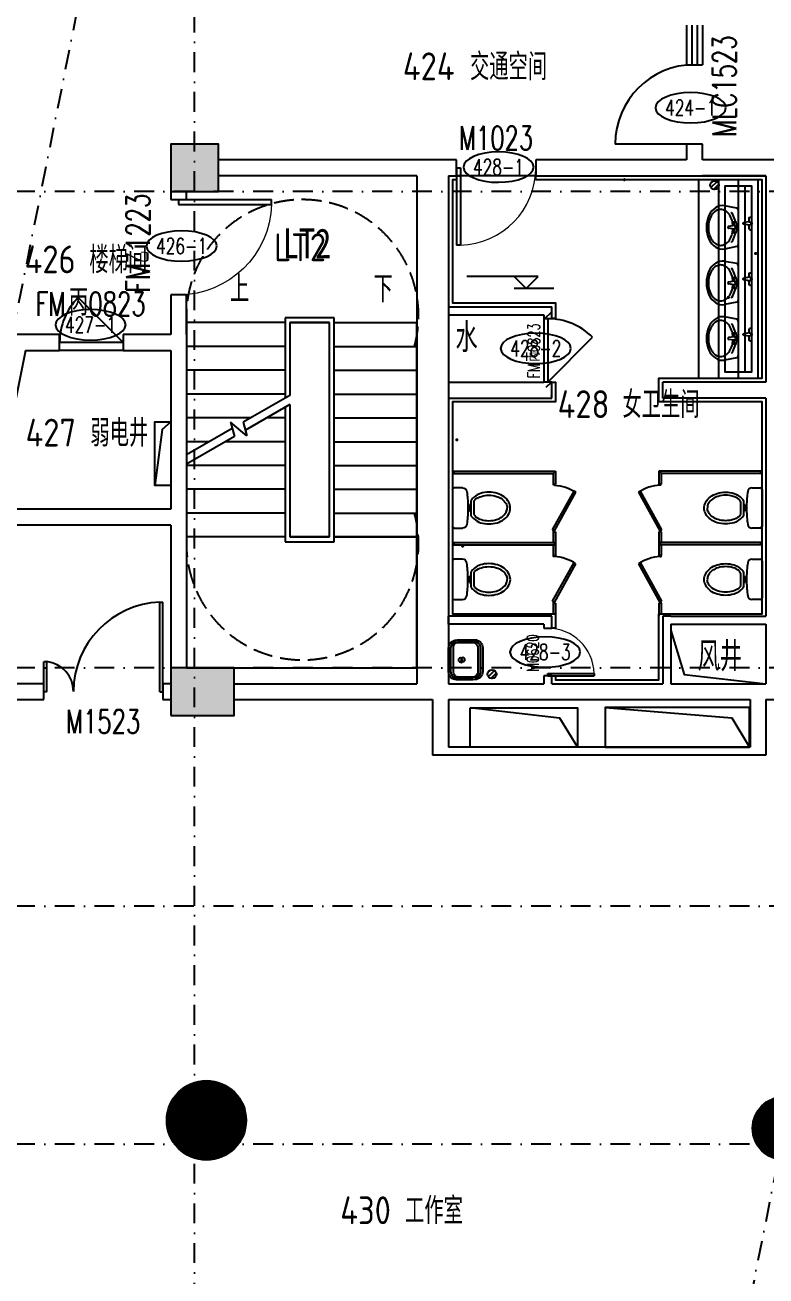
# Model space of a CAD drawing. Extents: x -354516 to 794396, y -401250 to -150594.
# Drawn here: x -277352 to -268016, y -363819 to -348059 of the extents above; entities that cross this region are included whole.
import ezdxf
from ezdxf.enums import TextEntityAlignment as Align

# ---------------------------------------------------------------- set-up
doc = ezdxf.new("R2010")
doc.units = 0
doc.header["$LTSCALE"] = 1000
doc.header["$MEASUREMENT"] = 0
for name, pattern in [('DASH', [0.35, 0.25, -0.1]), ('DASHDOT2', [0.5, 0.25, -0.125, 0, -0.125]), ('DOTE', [2.42, 2, -0.2, 0.02, -0.2])]:
    doc.linetypes.add(name, pattern=pattern)
for name, color, linetype in [('510p-01$0$Door No.', 252, 'Continuous'), ('COLUMN', 2, 'Continuous'), ('DIM_ELEV', 3, 'Continuous'), ('DIM_LEAD', 3, 'Continuous'), ('DIM_SYMB', 3, 'Continuous'), ('DOOR_FIRE', 4, 'Continuous'), ('DOOR_FIRE_TEXT', 7, 'Continuous'), ('DOTE', 251, 'DOTE'), ('M-暖通提资', 4, 'Continuous'), ('PIPE', 3, 'Continuous'), ('PUB_HATCH', 8, 'Continuous'), ('PUB_TEXT', 7, 'Continuous'), ('S_SURFACE', 6, 'Continuous'), ('SPACE', 251, 'Continuous'), ('STAIR', 250, 'Continuous'), ('text', 7, 'Continuous'), ('WALL', 2, 'Continuous'), ('WINDOW', 4, 'Continuous'), ('WINDOW_TEXT', 7, 'Continuous'), ('墙体', 7, 'Continuous'), ('房间名字和编号', 252, 'Continuous')]:
    doc.layers.add(name, color=color, linetype=linetype)
doc.layers.add('an-wc', color=253, linetype='Continuous', lineweight=25)
doc.layers.add('SLAB', color=60, linetype='Continuous', plot=False)
doc.styles.add('510p-04$0$_TCH_WINDOW', font='SIMPLEX', dxfattribs={"bigfont": 'GBCBIG'})
doc.styles.add('_TCH_DIM', font='SIMPLEX', dxfattribs={"bigfont": 'GBCBIG'})
doc.styles.add('_TCH_WINDOW', font='SIMPLEX', dxfattribs={"bigfont": 'GBCBIG'})
doc.styles.add('DIMHT', font='simhei_0.ttf', dxfattribs={"width": 0.8})
doc.styles.add('HT', font='romant.shx', dxfattribs={"width": 0.8, "bigfont": 'tjhts.shx'})
doc.styles.get("Standard").update_dxf_attribs({"font": 'gbenor.shx', "bigfont": 'gbcbig.shx'})
pattern_1 = [(45, (963132.35, 205476.24), (-88.388383, 88.388383), [])]

# ---------------------------------------------------------------- blocks, each defined once
blk = doc.blocks.new('A$C037F382F')
at = {"layer": 'an-wc'}
for p, q in [((-243, 17), (-273, 173)), ((243, 17), (272, 173)), ((216, 0), (-216, 0)), ((-79, 49), (-79, 29)), ((-22, 49), (-11, 121)), ((22, 49), (11, 121)), ((79, 49), (79, 29))]:
    blk.add_line(p, q, dxfattribs=at)
for centre, major_axis, start_param, end_param in [((0, 200), (275, 0), -0.135622, 3.277215), ((-14, 216), (215, 0), 2.324001, 2.725595), ((-6, 210), (227, 0), 1.941234, 2.324001), ((0, 200), (242, 0), 1.570796, 1.941234), ((0, 200), (242, 0), 1.200359, 1.570796), ((5, 210), (227, 0), 0.817592, 1.200359), ((14, 216), (215, 0), 0.415998, 0.817592), ((-27, 221), (200, 0), 2.725595, 3.141593), ((-27, 221), (200, 0), 3.141593, 3.55759), ((-14, 225), (215, 0), 3.55759, 3.959185), ((14, 225), (215, 0), -0.817592, -0.415998), ((27, 221), (200, 0), 0, 0.415998), ((27, 221), (200, 0), -0.415998, 0), ((-216, 20), (27.5, 0), 3.277215, 4.712389), ((142, 248), (397, 0), 3.737677, 3.75941), ((-6, 218), (258, 0), 3.959185, 4.341951), ((-6, 232), (227, 0), 3.959185, 4.341951), ((0, 228), (273, 0), 4.341951, 4.419347), ((0, 242), (242, 0), 4.341951, 4.629594), ((0, -197), (348, 0), 1.631074, 1.799403), ((0, 275), (348, 0), 4.483782, 4.712389), ((0, 49), (22, 0), 3.141593, 6.283185), ((0, 121), (11, 0), -0.000069, 3.141524), ((0, 275), (348, 0), -1.570796, -1.342189), ((0, 242), (242, 0), -1.488001, -1.200359), ((0, -197), (348, 0), 1.342189, 1.510519), ((0, 228), (273, 0), -1.277754, -1.200359), ((5, 232), (227, 0), -1.200359, -0.817592), ((5, 218), (258, 0), -1.200359, -0.817592), ((-142, 248), (397, 0), -0.617817, -0.596084), ((216, 20), (27.5, 0), 4.712389, 6.147563)]:
    blk.add_ellipse(centre, major_axis=major_axis, ratio=0.727273, start_param=start_param, end_param=end_param, dxfattribs=at)
blk = doc.blocks.new('dgfhfdhd')
at = {"layer": 'an-wc'}
for points in [[(-243, 285), (-243, -15, 0.414214), (-143, -115), (57, -115, 0.414214), (157, -15), (157, 285, 0.414214), (57, 385), (-143, 385, 0.414214)], [(-213, 285), (-213, -15, 0.414214), (-143, -85), (57, -85, 0.414214), (127, -15), (127, 285, 0.414214), (57, 355), (-143, 355, 0.414214)]]:
    blk.add_lwpolyline(points, format="xyb", close=True, dxfattribs=at)
blk.add_circle((7, 135), 25, dxfattribs=at)
blk = doc.blocks.new('GRID')
at = {"layer": '墙体', "color": 250, "linetype": 'DASHDOT2', "lineweight": -3}
for p, q in [((65920.9, 80687.3), (49202.5, -2904.3)), ((77197.5, 78432), (60479.2, -5159.7)), ((55436.4, -11413.5), (55436.4, 30586.5)), ((107436.4, 18586.5), (-19063.6, 18586.5)), ((107436.4, 12586.5), (-19063.6, 12586.5)), ((107436.4, 9586.5), (-19063.6, 9586.5)), ((107436.4, 6586.5), (-19063.6, 6586.5))]:
    blk.add_line(p, q, dxfattribs=at)
blk = doc.blocks.new('$DorLib2D$00000114')
at = {"color": 0}
blk.add_line((0.5, 0), (-0.207, 0.707), dxfattribs=at)
blk.add_arc((0.5, 0), 1, 135, 180, dxfattribs=at)
blk = doc.blocks.new('$DorLib2D$00000001')
for p, q in [((0.45, 0.975), (0.5, 0.975)), ((0.45, 0), (0.45, 0.975)), ((0.5, 0), (0.5, 0.975)), ((0.5, 0), (0.45, 0))]:
    blk.add_line(p, q)
at = {"lineweight": 13}
blk.add_arc((0.475, 0), 0.975, 91.4693, 180, dxfattribs=at)
blk = doc.blocks.new('_FZH')
at = {"color": 255}
blk.add_lwpolyline([(-0.5, -0.5), (0.5, -0.5), (0.5, 0.5), (-0.5, 0.5)], close=True, dxfattribs=at)
at = {"layer": 'PUB_HATCH', "color": 250}
blk.add_solid([(-0.5, -0.5), (0.5, -0.5), (-0.5, 0.5), (0.5, 0.5)], dxfattribs=at)
blk = doc.blocks.new('_YZH')
at = {"color": 255}
blk.add_circle((0, 0), 0.5, dxfattribs=at)
at = {"layer": 'PUB_HATCH', "color": 250, "const_width": 0.5}
blk.add_lwpolyline([(-0.25, 0, 1), (0.25, 0, 1)], format="xyb", close=True, dxfattribs=at)
blk = doc.blocks.new('$DorLib2D$00000225')
at = {"color": 0}
for p, q in [((0.475, -0.001), (0.475, 0.752)), ((0.475, 0.752), (0.5, 0.752)), ((0.5, -0.001), (0.5, 0.752)), ((-0.5, 0), (-0.5, 0.252)), ((-0.475, 0.252), (-0.5, 0.252)), ((-0.475, 0), (-0.475, 0.252)), ((-0.475, 0), (-0.5, 0)), ((0.475, -0.001), (0.5, -0.001))]:
    blk.add_line(p, q, dxfattribs=at)
for centre, radius, start, end in [((0.505, -0.002), 0.755, 92.2493, 179.7238), ((-0.501, 0.003), 0.251, 359.7899, 84.0974)]:
    blk.add_arc(centre, radius, start, end, dxfattribs=at)
blk = doc.blocks.new('510p-04$0$Door_Tag')
at = {"extrusion": (0, 0, -1)}
blk.add_ellipse((0, 0), major_axis=(443, 1), ratio=0.431859, dxfattribs=at)
at = {"style": '510p-04$0$_TCH_WINDOW', "width": 0.705882}
blk.add_attdef('DOOR_TAG', text='', height=200, dxfattribs=at).set_placement((0, 0), align=Align.MIDDLE_CENTER)
blk = doc.blocks.new('F8D958FG9FF')
at = {"layer": '房间名字和编号'}
for s, height, p in [('交通空间', 337.6, (-66656, -395774)), ('424', 350, (-67502, -395774)), ('LT2', 350, (-69124, -398054)), ('426', 350, (-72268, -398206)), ('楼梯间', 337.6, (-71452, -398206)), ('女卫生间', 337.6, (-64735, -400030)), ('428', 350, (-65552, -400030)), ('427', 350, (-72256, -400389)), ('弱电井', 337.6, (-71439, -400389)), ('430', 350, (-68291, -410186)), ('工作室', 337.6, (-67474, -410186))]:
    blk.add_text(s, height=height, dxfattribs=at).set_placement(p)
blk = doc.blocks.new('A$C5C3F4138')
at = {"layer": 'an-wc'}
for p, q in [((-79, -27), (-79, -7)), ((-22, -27), (-11, -99)), ((22, -27), (11, -99)), ((79, -27), (79, -7))]:
    blk.add_line(p, q, dxfattribs=at)
for centre, major_axis, start_param, end_param in [((0, -253), (-348, 0), 4.483782, 4.712389), ((0, -253), (-348, 0), -1.570796, -1.342189), ((0, 219), (-348, 0), 1.342189, 1.510519), ((0, -27), (-22, 0), 3.141593, 6.283185), ((0, -99), (-11, 0), -0.000069, 3.141524), ((0, 219), (-348, 0), 1.631074, 1.799403)]:
    blk.add_ellipse(centre, major_axis=major_axis, ratio=0.727273, start_param=start_param, end_param=end_param, dxfattribs=at)
blk = doc.blocks.new('DFHGKHJKJSSS')
at = {"layer": 'an-wc'}
for points in [[(-875, -637), (-875, 1863), (-375, 1863), (-375, -637)], [(-715, -557), (-715, 1783), (-455, 1783), (-455, -557)]]:
    blk.add_lwpolyline(points, close=True, dxfattribs=at)
blk.add_lwpolyline([(-715, -557), (-795, -557), (-795, 1783), (-715, 1783)], dxfattribs=at)
at = {"layer": 'an-wc', "rotation": 90}
for p in [(-795, 1313), (-795, 613), (-795, -87)]:
    blk.add_blockref('A$C5C3F4138', p, dxfattribs=at)
blk = doc.blocks.new('23F2D3D3')
at = {"layer": 'an-wc'}
for p, q in [((-1215240, -543435), (-1216540, -543435)), ((-1216540, -543435), (-1216540, -543600)), ((-1216510, -543465), (-1216510, -543600)), ((-1215240, -543465), (-1216510, -543465)), ((-1216794, -543703), (-1216772, -543690)), ((-1216524, -544190), (-1216794, -543703)), ((-1216502, -544176), (-1216772, -543690)), ((-1216510, -543600), (-1216540, -543600)), ((-1215367, -543647), (-1215262, -543647)), ((-1215240, -543668), (-1215240, -544133)), ((-1215510, -543820), (-1215510, -543981)), ((-1215473, -543805), (-1215473, -543998)), ((-1215473, -543863), (-1215454, -543863)), ((-1215454, -543863), (-1215454, -543873)), ((-1215454, -543873), (-1215435, -543873)), ((-1215454, -543927), (-1215454, -543873)), ((-1215454, -543938), (-1215473, -543938)), ((-1215454, -543927), (-1215454, -543938)), ((-1215435, -543927), (-1215454, -543927)), ((-1216524, -544190), (-1216502, -544176)), ((-1215262, -544154), (-1215367, -544154)), ((-1216510, -544200), (-1216540, -544200)), ((-1216540, -544200), (-1216540, -544365)), ((-1216510, -544200), (-1216510, -544335)), ((-1215240, -544335), (-1216510, -544335)), ((-1215240, -544365), (-1216540, -544365))]:
    blk.add_line(p, q, dxfattribs=at)
for points in [[(-1216524, -543601), (-1216524, -543611), (-1216513, -543611), (-1216513, -543601)], [(-1216513, -544200), (-1216513, -544188), (-1216524, -544188), (-1216524, -544200)]]:
    blk.add_lwpolyline(points, dxfattribs=at)
for points in [[(-1215969, -543902, -0.128381), (-1215950, -543829, -0.106268), (-1215890, -543760, -0.085065), (-1215806, -543718, -0.074422), (-1215699, -543702, -0.074422), (-1215592, -543718, -0.093985), (-1215518, -543760, -0.073872), (-1215473, -543805, -0.130921)], [(-1215510, -543820, 0.073654), (-1215532, -543790, 0.085065), (-1215604, -543754, 0.074422), (-1215699, -543739, 0.074422), (-1215794, -543754, 0.085065), (-1215866, -543790, 0.106268), (-1215915, -543846, 0.128381), (-1215929, -543899, 0.131396)], [(-1215473, -543998, -0.073872), (-1215518, -544043, -0.093985), (-1215592, -544086, -0.074422), (-1215699, -544102, -0.074422), (-1215806, -544086, -0.085065), (-1215890, -544043, -0.106268), (-1215950, -543975, -0.128381), (-1215969, -543902, -0.130921)], [(-1215510, -543981, -0.073654), (-1215532, -544011, -0.085065), (-1215604, -544047, -0.074422), (-1215699, -544061, -0.074422), (-1215794, -544047, -0.085065), (-1215866, -544011, -0.106268), (-1215915, -543955, -0.128381), (-1215929, -543902, -0.131396)]]:
    blk.add_lwpolyline(points, format="xyb", dxfattribs=at)
for centre, radius, start, end in [((-1216488, -544171), 560, 93.7719, 123.231), ((-1213933, -543900), 1502, 172.0681, 178.9699), ((-1215367, -543701), 54, 90, 172.0681), ((-1215262, -543668), 21.6, 0, 90), ((-1213933, -543900), 1502, 178.9699, 181.0301), ((-1213933, -543900), 1502, 181.0301, 187.9319), ((-1215367, -544100), 54, 187.9319, 270), ((-1215262, -544133), 21.6, 270, 0)]:
    blk.add_arc(centre, radius, start, end, dxfattribs=at)
for points in [[(-1216540, -543435), (-1216540, -543465), (-1216510, -543435), (-1216510, -543465)], [(-1215270, -543435), (-1215270, -543465), (-1215240, -543435), (-1215240, -543465)], [(-1216540, -544335), (-1216540, -544365), (-1216510, -544335), (-1216510, -544365)], [(-1215270, -544335), (-1215270, -544365), (-1215240, -544335), (-1215240, -544365)]]:
    blk.add_trace(points, dxfattribs=at)

msp = doc.modelspace()

# ---------------------------------------------------------------- hatches: boundary and pattern name
at = {"layer": 'PIPE'}
h = msp.add_hatch(dxfattribs=at)
h.set_pattern_fill('ANSI31', color=256, scale=25)
h.set_pattern_definition([(45, (-262116.204, 108809.94), (-28.0633004, 28.0633004), [])])
edge = h.paths.add_edge_path()
edge.add_arc((-268662.7, -350076.1), 55, 0, 360)
h = msp.add_hatch(dxfattribs=at)
h.set_pattern_fill('ANSI31', color=256, scale=25)
h.set_pattern_definition([(45, (-264921.204, 102649.44), (-28.0633004, 28.0633004), [])])
edge = h.paths.add_edge_path()
edge.add_arc((-271467.7, -356236.6), 55, 0, 360)
at = {"layer": 'PUB_HATCH'}
h = msp.add_hatch(dxfattribs=at)
h.set_pattern_fill('普通砖', color=256, scale=50, style=0)
h.set_pattern_definition(pattern_1)
h.paths.add_polyline_path([(-270815.7, -351708.1), (-270815.7, -351758.1), (-270715.7, -351758.1), (-270715.7, -351608.1)])
h = msp.add_hatch(dxfattribs=at)
h.set_pattern_fill('普通砖', color=256, scale=50, style=0)
h.set_pattern_definition(pattern_1)
h.paths.add_polyline_path([(-270715.7, -352758.1), (-270715.7, -352558.1), (-270815.7, -352558.1)])

# ---------------------------------------------------------------- linework, layer by layer
at = {"layer": 'an-wc'}
for p, q in [((-268865.7, -350008.1), (-268865.7, -352508.1)), ((-268365.7, -350008.1), (-268365.7, -352508.1)), ((-271965.7, -354578.1), (-270665.7, -354578.1)), ((-270665.7, -354578.1), (-270665.7, -354743.1)), ((-268065.7, -354578.1), (-269365.7, -354578.1)), ((-269365.7, -354578.1), (-269365.7, -354743.1)), ((-271965.7, -354608.1), (-270695.7, -354608.1)), ((-270695.7, -354608.1), (-270695.7, -354743.1)), ((-270695.7, -354743.1), (-270665.7, -354743.1)), ((-269335.7, -354743.1), (-269365.7, -354743.1)), ((-269335.7, -354608.1), (-269335.7, -354743.1)), ((-268065.7, -354608.1), (-269335.7, -354608.1)), ((-271965.7, -354810.9), (-271965.7, -355275.3)), ((-271838.6, -354789.3), (-271944.1, -354789.3)), ((-270704.3, -355319), (-270434.3, -354832.1)), ((-270681.6, -355332.2), (-270411.6, -354845.3)), ((-270411.6, -354845.3), (-270434.3, -354832.1)), ((-269619.8, -354845.3), (-269597.1, -354832.1)), ((-269349.8, -355332.1), (-269619.8, -354845.3)), ((-269327.1, -355319), (-269597.1, -354832.1)), ((-268192.8, -354789.3), (-268087.3, -354789.3)), ((-268065.7, -354810.9), (-268065.7, -355275.3)), ((-271752, -355016.1), (-271771, -355016.1)), ((-271771, -355070.1), (-271752, -355070.1)), ((-271752, -355005.3), (-271752, -355016.1)), ((-271733, -355005.3), (-271752, -355005.3)), ((-271752, -355070.1), (-271752, -355016.1)), ((-271752, -355070.1), (-271752, -355080.9)), ((-271733, -354947.9), (-271733, -355140.8)), ((-271695.9, -354962.9), (-271695.9, -355123.2)), ((-268335.6, -354962.9), (-268335.6, -355123.2)), ((-268298.5, -354947.9), (-268298.5, -355140.8)), ((-268298.5, -355005.3), (-268279.4, -355005.3)), ((-268279.4, -355005.3), (-268279.4, -355016.1)), ((-268279.4, -355016.1), (-268260.4, -355016.1)), ((-268279.4, -355070.1), (-268279.4, -355016.1)), ((-268279.4, -355070.1), (-268279.4, -355080.9)), ((-268260.4, -355070.1), (-268279.4, -355070.1)), ((-271752, -355080.9), (-271733, -355080.9)), ((-268279.4, -355080.9), (-268298.5, -355080.9)), ((-271944.1, -355296.9), (-271838.6, -355296.9)), ((-270681.6, -355332.2), (-270704.3, -355319)), ((-270695.7, -355343.1), (-270695.7, -355478.1)), ((-270695.7, -355343.1), (-270665.7, -355343.1)), ((-270665.7, -355343.1), (-270665.7, -355478.1)), ((-269335.7, -355343.1), (-269365.7, -355343.1)), ((-269365.7, -355343.1), (-269365.7, -355508.1)), ((-269349.8, -355332.1), (-269327.1, -355319)), ((-269335.7, -355343.1), (-269335.7, -355478.1)), ((-268087.3, -355296.9), (-268192.8, -355296.9))]:
    msp.add_line(p, q, dxfattribs=at)
for points in [[(-270681.6, -354743.2), (-270681.6, -354754), (-270693.1, -354754), (-270693.1, -354743.2)], [(-269349.8, -354743.2), (-269349.8, -354754), (-269338.3, -354754), (-269338.3, -354743.2)], [(-270693.1, -355343.1), (-270693.1, -355331.1), (-270681.6, -355331.1), (-270681.6, -355343.1)], [(-269338.3, -355343.1), (-269338.3, -355331.1), (-269349.8, -355331.1), (-269349.8, -355343.1)]]:
    msp.add_lwpolyline(points, dxfattribs=at)
for points in [[(-271236.7, -355044.3, 0.1283809), (-271255.8, -354971.2, 0.1062679), (-271315.9, -354903, 0.0850651), (-271400.3, -354860.5, 0.0744223), (-271507, -354844.5, 0.0744223), (-271613.7, -354860.5, 0.0939852), (-271688, -354903, 0.0738718), (-271733, -354947.9, 0.1309213)], [(-271695.9, -354962.9, -0.073654), (-271674.4, -354932.7, -0.0850651), (-271602, -354896.3, -0.0744223), (-271507, -354882.1, -0.0744223), (-271412, -354896.3, -0.0850651), (-271339.7, -354932.7, -0.1062679), (-271290.8, -354988.3, -0.1283809), (-271276.8, -355041.8, -0.1313961)], [(-268794.7, -355044.3, -0.1283809), (-268775.6, -354971.2, -0.1062679), (-268715.6, -354903, -0.0850651), (-268631.1, -354860.4, -0.0744223), (-268524.4, -354844.5, -0.0744223), (-268417.7, -354860.4, -0.0939852), (-268343.5, -354903, -0.0738718), (-268298.5, -354947.9, -0.1309213)], [(-268335.6, -354962.9, 0.073654), (-268357.1, -354932.7, 0.0850651), (-268429.4, -354896.3, 0.0744223), (-268524.4, -354882, 0.0744223), (-268619.4, -354896.3, 0.0850651), (-268691.7, -354932.7, 0.1062679), (-268740.7, -354988.3, 0.1283809), (-268754.7, -355041.8, 0.1313961)], [(-271733, -355140.8, 0.0738718), (-271688, -355185.6, 0.0939852), (-271613.7, -355228.2, 0.0744223), (-271507, -355244.2, 0.0744223), (-271400.3, -355228.2, 0.0850651), (-271315.9, -355185.6, 0.1062679), (-271255.8, -355117.5, 0.1283809), (-271236.7, -355044.3, 0.1309213)], [(-271695.9, -355123.2, 0.073654), (-271674.4, -355153.4, 0.0850651), (-271602, -355189.9, 0.0744223), (-271507, -355204.1, 0.0744223), (-271412, -355189.9, 0.0850651), (-271339.7, -355153.4, 0.1062679), (-271290.8, -355097.9, 0.1283809), (-271276.8, -355044.3, 0.1313961)], [(-268298.5, -355140.8, -0.0738718), (-268343.5, -355185.6, -0.0939852), (-268417.7, -355228.2, -0.0744223), (-268524.4, -355244.1, -0.0744223), (-268631.1, -355228.2, -0.0850651), (-268715.6, -355185.6, -0.1062679), (-268775.6, -355117.5, -0.1283809), (-268794.7, -355044.3, -0.1309213)], [(-268335.6, -355123.2, -0.073654), (-268357.1, -355153.4, -0.0850651), (-268429.4, -355189.9, -0.0744223), (-268524.4, -355204.1, -0.0744223), (-268619.4, -355189.9, -0.0850651), (-268691.7, -355153.4, -0.1062679), (-268740.7, -355097.9, -0.1283809), (-268754.7, -355044.3, -0.1313961)]]:
    msp.add_lwpolyline(points, format="xyb", dxfattribs=at)
for centre, radius, start, end in [((-270718.4, -355313.6), 559.9, 56.76902, 86.22814), ((-269313, -355313.6), 559.9, 93.77186, 123.23098), ((-271944.1, -354810.9), 21.6, 90, 180), ((-271838.6, -354843.3), 54, 7.93186, 90), ((-273272.6, -355043.1), 1501.9, 1.03009, 7.93186), ((-266758.8, -355043.1), 1501.9, 172.06814, 178.96991), ((-268192.8, -354843.3), 54, 90, 172.06814), ((-268087.3, -354810.9), 21.6, 0, 90), ((-273272.6, -355043.1), 1501.9, 352.06814, 358.96991), ((-273272.6, -355043.1), 1501.9, 358.96991, 1.03009), ((-266758.8, -355043.1), 1501.9, 178.96991, 181.03009), ((-266758.8, -355043.1), 1501.9, 181.03009, 187.93186), ((-271944.1, -355275.3), 21.6, 180, 270), ((-271838.6, -355242.9), 54, 270, 352.06814), ((-268192.8, -355242.9), 54, 187.93186, 270), ((-268087.3, -355275.3), 21.6, 270, 0)]:
    msp.add_arc(centre, radius, start, end, dxfattribs=at)
for points in [[(-271935.7, -354578.1), (-271935.7, -354608.1), (-271965.7, -354578.1), (-271965.7, -354608.1)], [(-270665.7, -354578.1), (-270665.7, -354608.1), (-270695.7, -354578.1), (-270695.7, -354608.1)], [(-269365.7, -354578.1), (-269365.7, -354608.1), (-269335.7, -354578.1), (-269335.7, -354608.1)], [(-268095.7, -354578.1), (-268095.7, -354608.1), (-268065.7, -354578.1), (-268065.7, -354608.1)]]:
    msp.add_trace(points, dxfattribs=at)
at = {"layer": 'DIM_ELEV'}
for p, q in [((-270887.1, -351228.5), (-271784.6, -351228.5)), ((-271037.1, -351378.5), (-271187.1, -351228.5)), ((-271037.1, -351378.5), (-270887.1, -351228.5)), ((-270687.1, -351378.5), (-271187.1, -351378.5))]:
    msp.add_line(p, q, dxfattribs=at)
at = {"layer": 'DIM_LEAD', "const_width": 20}
for points in [[(-269802.2, -350017.9, 1), (-269798.6, -349998.2, 1)], [(-268156.2, -350937, 1), (-268136.2, -350937, 1)], [(-268499.7, -351491, 1), (-268479.7, -351491, 1)], [(-271901.1, -353285, 1), (-271921.1, -353285, 1)], [(-271827.6, -354623.1, 1), (-271847.6, -354623.1, 1)], [(-271855.9, -356073.1, 1), (-271855.9, -356093.1, 1)]]:
    msp.add_lwpolyline(points, format="xyb", close=True, dxfattribs=at)
at = {"layer": 'DIM_SYMB'}
for points in [[(-274665.7, -351658.1, 0, 0, 0), (-274665.7, -352708.1, 80, 0, 0), (-274665.7, -353008.1, 0, 0, 0)], [(-272865.7, -351658.1, 0, 0, 0), (-272865.7, -355333.1, 0, 0, 0), (-274665.7, -355333.1, 0, 0, 0), (-274665.7, -353608.1, 80, 0, 0), (-274665.7, -353308.1, 0, 0, 0)]]:
    msp.add_lwpolyline(points, format="xyseb", dxfattribs=at)
at = {"layer": 'DIM_SYMB', "color": 251}
for points in [[(-271741.7, -356658.1), (-270617.8, -356788.4), (-270391.7, -357158.1)], [(-270041.7, -356658.1), (-268447.8, -356788.4), (-268221.7, -357158.1)]]:
    msp.add_lwpolyline(points, dxfattribs=at)
at = {"layer": 'DOOR_FIRE'}
for p, q in [((-270765.7, -351758.1), (-270765.7, -352558.1)), ((-276115.7, -352058.1, 100), (-276915.7, -352058.1, 100)), ((-276115.7, -352158.1), (-276915.7, -352158.1))]:
    msp.add_line(p, q, dxfattribs=at)
at = {"layer": 'M-暖通提资'}
msp.add_lwpolyline([(-269215.7, -355688.1), (-269046.1, -356240.6), (-268015.7, -356358.1)], dxfattribs=at)
at = {"layer": 'PIPE'}
for centre in [(-268662.7, -350076.1), (-271467.7, -356236.6)]:
    msp.add_circle(centre, 55, dxfattribs=at)
at = {"layer": 'S_SURFACE'}
for points in [[(-271915.7, -349958.1), (-271915.7, -350008.1), (-271965.7, -350008.1), (-271965.7, -351558.3), (-270665.7, -351558.1), (-270665.7, -351758.1), (-270715.7, -351758.1)], [(-270665.7, -356258.1), (-270665.7, -356308.1), (-269365.7, -356308.1), (-269365.7, -355478.1), (-268065.7, -355478.1), (-268065.7, -352808.1), (-269365.7, -352808.1), (-269365.8, -352508.1), (-268065.7, -352508.1), (-268065.7, -350008.1), (-270915.7, -350008.1), (-270915.7, -349958.1)], [(-270715.7, -352558.1), (-270665.7, -352558.1), (-270665.6, -352808.1), (-271965.7, -352808.1), (-271965.7, -355478.1), (-270665.7, -355478.1), (-270665.7, -355658.1), (-270715.7, -355658.1)]]:
    msp.add_lwpolyline(points, dxfattribs=at)
at = {"layer": 'SLAB'}
msp.add_lwpolyline([(-275515.7, -353858.1), (-275715.7, -353858.1), (-275715.7, -353058.1), (-275515.7, -353058.1)], close=True, dxfattribs=at)
msp.add_lwpolyline([(-275515.7, -353058.1), (-275623.4, -353154.6), (-275715.7, -353858.1)], dxfattribs=at)
at = {"layer": 'SLAB', "color": 251}
for points in [[(-271741.7, -356659.8), (-270391.7, -356659.8), (-270391.7, -357158.1), (-271741.7, -357158.1)], [(-270041.7, -357158.1), (-268221.7, -357158.1), (-268221.7, -356658.1), (-270041.7, -356658.1)]]:
    msp.add_lwpolyline(points, close=True, dxfattribs=at)
at = {"layer": 'STAIR'}
for p, q in [((-273455.7, -351748.1), (-274075.7, -351748.1)), ((-274075.7, -351748.1), (-274075.7, -352759.7)), ((-273455.7, -354568.1), (-273455.7, -351748.1)), ((-275315.7, -351808.1), (-275315.7, -353475.6)), ((-274075.7, -351808.1), (-275315.7, -351808.1)), ((-274015.7, -351808.1), (-274015.7, -352725)), ((-273515.7, -351808.1), (-274015.7, -351808.1)), ((-274015.7, -351808.1), (-274015.7, -352725)), ((-274015.7, -351808.1), (-273515.7, -351808.1)), ((-273515.7, -354508.1), (-273515.7, -351808.1)), ((-273515.7, -354508.1), (-273515.7, -351808.1)), ((-273455.7, -351808.1), (-272415.7, -351808.1)), ((-272415.7, -354508.1), (-272415.7, -351808.1)), ((-274075.7, -352108.1), (-275315.7, -352108.1)), ((-273455.7, -352108.1), (-272415.7, -352108.1)), ((-274075.7, -352408.1), (-275315.7, -352408.1)), ((-273455.7, -352408.1), (-272415.7, -352408.1)), ((-274075.7, -352708.1), (-275315.7, -352708.1)), ((-273455.7, -352708.1), (-272415.7, -352708.1)), ((-274015.7, -352725), (-274601.3, -353063.1)), ((-274015.7, -352840.5), (-274574.5, -353163.1)), ((-274015.7, -352840.5), (-274015.7, -354508.1)), ((-274015.7, -352840.5), (-274015.7, -354508.1)), ((-274505.9, -353008.1), (-275315.7, -353008.1)), ((-274075.7, -353008.1), (-274305.9, -353008.1)), ((-274075.7, -352875.2), (-274075.7, -354568.1)), ((-273455.7, -353008.1), (-272415.7, -353008.1)), ((-274739.6, -353143), (-275315.7, -353475.6)), ((-274555.1, -353235.5), (-274761.2, -353062.6)), ((-274761.2, -353062.6), (-274712.8, -353243)), ((-274601.3, -353063.1), (-274555.1, -353235.5)), ((-274712.8, -353243), (-275315.7, -353591.1)), ((-275025.5, -353308.1), (-275315.7, -353308.1)), ((-274075.7, -353308.1), (-274825.5, -353308.1)), ((-273455.7, -353308.1), (-272415.7, -353308.1)), ((-275315.7, -353591.1), (-275315.7, -354508.1)), ((-274075.7, -353608.1), (-275315.7, -353608.1)), ((-273455.7, -353608.1), (-272415.7, -353608.1)), ((-274075.7, -353908.1), (-275315.7, -353908.1)), ((-273455.7, -353908.1), (-272415.7, -353908.1)), ((-274075.7, -354208.1), (-275315.7, -354208.1)), ((-273455.7, -354208.1), (-272415.7, -354208.1)), ((-274075.7, -354508.1), (-275315.7, -354508.1)), ((-275315.7, -354508.1), (-275315.7, -356158.1)), ((-274075.7, -354508.1), (-275315.7, -354508.1)), ((-274075.7, -354568.1), (-273455.7, -354568.1)), ((-274015.7, -354508.1), (-273515.7, -354508.1)), ((-273515.7, -354508.1), (-274015.7, -354508.1)), ((-273455.7, -354508.1), (-272415.7, -354508.1)), ((-272415.7, -354508.1), (-273455.7, -354508.1)), ((-272415.7, -356158.1), (-272415.7, -354508.1)), ((-275315.7, -356158.1), (-272415.7, -356158.1))]:
    msp.add_line(p, q, dxfattribs=at)
at = {"layer": 'STAIR', "linetype": 'DASH'}
for centre, start, end in [((-273855.6, -351721.3), 344.66735, 183.40063), ((-273855.6, -354594.8), 176.59937, 15.33265)]:
    msp.add_arc(centre, 1462.7, start, end, dxfattribs=at)
at = {"layer": 'WALL'}
for p, q in [((-268815.7, -349558.8), (-269015.7, -349558.8)), ((-269015.7, -349558.8), (-269015.7, -349758.1)), ((-268815.7, -349758.1), (-268815.7, -349558.8)), ((-272215.7, -349758.1), (-274915.7, -349758.1)), ((-271915.7, -349758.1), (-272215.7, -349758.1)), ((-271915.7, -349958.1), (-271915.7, -349758.1)), ((-269015.7, -349758.1), (-270915.7, -349758.1)), ((-270915.7, -349758.1), (-270915.7, -349958.1)), ((-268015.7, -349758.1), (-268815.7, -349758.1)), ((-267765.7, -349758.1), (-268015.7, -349758.1)), ((-272415.7, -349958.1), (-274915.7, -349958.1)), ((-272415.7, -349958.1), (-272415.7, -351708.1)), ((-272015.7, -349958.1), (-272015.7, -351608.1)), ((-272015.7, -349958.1), (-271915.7, -349958.1)), ((-272015.7, -349958.1), (-272015.7, -356358.1)), ((-272015.7, -349958.1), (-271865.7, -349958.1)), ((-270915.7, -349958.1), (-268815.7, -349958.1)), ((-270915.7, -349958.1), (-268015.7, -349958.1)), ((-268015.7, -349958.1), (-268815.7, -349958.1)), ((-268015.7, -349958.1), (-268015.7, -352558.1)), ((-268015.7, -349958.1), (-268015.7, -352558.1)), ((-275515.7, -350158.1), (-275515.7, -350258)), ((-275315.7, -350258), (-275315.7, -350158.1)), ((-275515.7, -350258), (-275315.7, -350258)), ((-275315.7, -351458), (-275515.7, -351458)), ((-275515.7, -351458), (-275515.7, -351958.1)), ((-275315.7, -351958.1), (-275315.7, -351458)), ((-272415.7, -351708.1), (-272415.7, -352558.1)), ((-272015.7, -351608.1), (-270715.7, -351608.1)), ((-272015.7, -351608.1), (-272015.7, -351708.1)), ((-272015.7, -351708.1), (-272015.7, -352558.1)), ((-272015.7, -351708.1), (-270815.7, -351708.1)), ((-270815.7, -351708.1), (-270815.7, -351758.1)), ((-270815.7, -351758.1), (-270715.7, -351758.1)), ((-270715.7, -351758.1), (-270715.7, -351608.1)), ((-276915.7, -351958.1), (-277511.5, -351958.1)), ((-276915.7, -352158.1), (-276915.7, -351958.1)), ((-275515.7, -351958.1), (-276115.7, -351958.1)), ((-276115.7, -351958.1), (-276115.7, -352158.1)), ((-275315.7, -351958.1), (-275315.7, -354358.1)), ((-277347.5, -352158.1), (-277747.4, -354158.1)), ((-277347.5, -352158.1), (-276915.7, -352158.1)), ((-276115.7, -352158.1), (-275515.7, -352158.1)), ((-275515.7, -352158.1), (-275515.7, -354158.1)), ((-272415.7, -352558.1), (-272415.7, -356358.1)), ((-272015.7, -352558.1), (-270815.7, -352558.1)), ((-272015.7, -352558.1), (-272015.7, -352758.1)), ((-270715.7, -352558.1), (-270815.7, -352558.1)), ((-270715.7, -352758.1), (-270715.7, -352558.1)), ((-268015.7, -352558.1), (-269315.7, -352558.1)), ((-269315.7, -352758.1), (-269315.7, -352558.1)), ((-272015.7, -352758.1), (-272015.7, -356358.1)), ((-272015.7, -352758.1), (-270715.7, -352758.1)), ((-268015.7, -352758.1), (-269315.7, -352758.1)), ((-268015.7, -352758.1), (-268015.7, -355508.1)), ((-268015.7, -352758.1), (-268015.7, -355508.1)), ((-275515.7, -354158.1), (-277747.4, -354158.1)), ((-275515.7, -354358.1), (-277991.3, -354358.1)), ((-275515.7, -354358.1), (-275515.7, -356158.1)), ((-275315.7, -354358.1), (-275315.7, -356158.1)), ((-272015.7, -355608.1), (-272015.7, -355508.1)), ((-270715.7, -355508.1), (-272015.7, -355508.1)), ((-272015.7, -355608.1), (-272015.7, -355508.1)), ((-270715.7, -355608.1), (-270715.7, -355508.1)), ((-269315.7, -355508.1), (-269315.7, -355608.1)), ((-269215.7, -355508.1), (-269315.7, -355508.1)), ((-269215.7, -355508.1), (-269215.7, -355508.1)), ((-269215.7, -355508.1), (-268015.7, -355508.1)), ((-270815.7, -355608.1), (-272015.7, -355608.1)), ((-270815.7, -355608.1), (-270815.7, -355658.1)), ((-270815.7, -355658.1), (-270715.7, -355658.1)), ((-270715.7, -355608.1), (-270715.7, -355608.1)), ((-270715.7, -355658.1), (-270715.7, -355608.1)), ((-269315.7, -355608.1), (-269315.7, -356358.1)), ((-269215.7, -355608.1), (-268015.7, -355608.1)), ((-269215.7, -355608.1), (-269215.7, -356358.1)), ((-268015.7, -355608.1), (-268015.7, -356358.1)), ((-270715.7, -356258.1), (-270815.7, -356258.1)), ((-270815.7, -356258.1), (-270815.7, -356358.1)), ((-270715.7, -356358.1), (-270715.7, -356258.1)), ((-277115.7, -356358.1), (-278391.3, -356358.1)), ((-277115.7, -356558.1), (-277115.7, -356358.1)), ((-275515.7, -356358.1), (-275615.7, -356358.1)), ((-275615.7, -356358.1), (-275615.7, -356558.1)), ((-274715.7, -356358.1), (-272415.7, -356358.1)), ((-272015.7, -356358.1), (-270815.7, -356358.1)), ((-272015.7, -356358.1), (-270815.7, -356358.1)), ((-270715.7, -356358.1), (-269515.7, -356358.1)), ((-270715.7, -356358.1), (-269315.7, -356358.1)), ((-269215.7, -356358.1), (-268015.7, -356358.1)), ((-278227.4, -356558.1), (-277115.7, -356558.1)), ((-275615.7, -356558.1), (-275515.7, -356558.1)), ((-274715.7, -356558.1), (-272215.7, -356558.1)), ((-272215.7, -356558.1), (-272215.7, -357258.1)), ((-272015.7, -356558.1), (-270815.7, -356558.1)), ((-272015.7, -356558.1), (-272015.7, -357158.1)), ((-270815.7, -356558.1), (-269415.7, -356558.1)), ((-269415.7, -356558.1), (-268215.7, -356558.1)), ((-268215.7, -356558.1), (-268215.7, -357158.1)), ((-268015.7, -356558.1), (-268015.7, -357258.1)), ((-268015.7, -356558.1), (-266966.5, -356558.1)), ((-268015.7, -357258.1), (-272215.7, -357258.1)), ((-268215.7, -357158.1), (-272015.7, -357158.1))]:
    msp.add_line(p, q, dxfattribs=at)
at = {"layer": 'WINDOW'}
for p, q in [((-269015.7, -348058.8), (-269015.7, -348558.8)), ((-268949, -348058.8), (-268949, -348558.8)), ((-268882.4, -348058.8), (-268882.4, -348558.8)), ((-268815.7, -348058.8), (-268815.7, -348558.8)), ((-269015.7, -348558.8), (-268815.7, -348558.8)), ((-268915.7, -349558.8), (-269915.7, -349558.8)), ((-270915.7, -349958.1), (-271915.7, -349958.1)), ((-270915.7, -349958.1), (-271865.7, -349958.1)), ((-270815.7, -351758.1), (-270815.7, -352558.1))]:
    msp.add_line(p, q, dxfattribs=at)
msp.add_arc((-268915.7, -349558.8), 1000, 90, 180, dxfattribs=at)

# ---------------------------------------------------------------- block references
at = {"layer": '510p-01$0$Door No.'}
for p, values in [((-268964.7, -349100.6), {'DOOR_TAG': '424-1'}), ((-271385.7, -349849.2), {'DOOR_TAG': '428-1'}), ((-275378.5, -350842.9), {'DOOR_TAG': '426-1'}), ((-276526, -351836.2), {'DOOR_TAG': '427-1'}), ((-270915.7, -352133.1), {'DOOR_TAG': '428-2'}), ((-270798, -355958.5), {'DOOR_TAG': '428-3'})]:
    msp.add_blockref('510p-04$0$Door_Tag', p, dxfattribs=at).add_auto_attribs(values)
at = {"layer": 'an-wc', "xscale": -1}
for name, p in [('DFHGKHJKJSSS', (-268991, -351871.5)), ('dgfhfdhd', (-271858.5, -356192.7))]:
    msp.add_blockref(name, p, dxfattribs=at)
at = {"layer": 'an-wc', "rotation": 90.0000000000002}
for p in [(-268365.7, -350608.1), (-268365.7, -351308.1), (-268365.7, -352008.1)]:
    msp.add_blockref('A$C037F382F', p, dxfattribs=at)
at = {"layer": 'COLUMN'}
for name, p, xscale, yscale, zscale in [('_FZH', (-275215.7, -349858.1), 600, 600, 600), ('_FZH', (-275115.7, -356458.1), 800.000000001075, 599.9999999983702, 599.9999999983702), ('_YZH', (-275065.7, -361858.1), 1000, 1000, 1000), ('_YZH', (-267783.7, -361958.1), 800, 800, 800)]:
    msp.add_blockref(name, p, dxfattribs=dict(at, xscale=xscale, yscale=yscale, zscale=zscale))
at = {"layer": 'DOOR_FIRE'}
ref = msp.add_blockref('$DorLib2D$00000001', (-275415.7, -350858), dxfattribs=dict(at, xscale=-1200, yscale=1200, zscale=200, rotation=270))
ref.add_attrib('A', 'FM乙1223', (-275779.5, -351433), dxfattribs={"layer": 'DOOR_FIRE_TEXT', "height": 297.5, "rotation": 90, "style": '_TCH_WINDOW', "width": 0.705882})
for p, xscale, yscale, zscale, rotation in [((-276515.7, -352058.1), -800, -800, 200, 180), ((-270765.7, -352158.1), 800, 800, 100, 270)]:
    msp.add_blockref('$DorLib2D$00000114', p, dxfattribs=dict(at, xscale=xscale, yscale=yscale, zscale=zscale, rotation=rotation))
at = {"layer": 'DOTE'}
msp.add_blockref('GRID', (-330652.1, -368744.6), dxfattribs=at)
at = {"layer": 'S_SURFACE', "xscale": -1}
msp.add_blockref('23F2D3D3', (-1487205.9, 189757.4), dxfattribs=at)
at = {"layer": 'S_SURFACE'}
msp.add_blockref('23F2D3D3', (947174.5, 189757.4), dxfattribs=at)
at = {"layer": 'WALL', "xscale": -1}
msp.add_blockref('dgfhfdhd', (-271827.5, -356189.1), dxfattribs=at)
at = {"layer": 'WINDOW'}
ref = msp.add_blockref('$DorLib2D$00000001', (-271415.7, -349858.1), dxfattribs=dict(at, xscale=1000, yscale=1000, zscale=1000, rotation=180))
ref.add_attrib('A', 'M1023', (-271885.7, -349631.8), dxfattribs={"layer": 'WINDOW_TEXT', "height": 297.5, "style": '_TCH_WINDOW', "width": 0.705882})
ref = msp.add_blockref('$DorLib2D$00000225', (-276365.7, -356458.1), dxfattribs=dict(at, xscale=1500, yscale=1500, zscale=1500))
ref.add_attrib('A', 'M1523', (-276835.7, -356981.8), dxfattribs={"layer": 'WINDOW_TEXT', "height": 297.5, "style": '_TCH_WINDOW', "width": 0.705882})
ref = msp.add_blockref('$DorLib2D$00000001', (-270765.7, -355958.1), dxfattribs=dict(at, xscale=600, yscale=600, zscale=600, rotation=270))
ref.add_attrib('A', 'M0620', (-270878.8, -356203.1), dxfattribs={"layer": 'WINDOW_TEXT', "height": 148.75, "rotation": 90, "style": '_TCH_WINDOW', "width": 0.705882})
at = {"layer": '房间名字和编号'}
msp.add_blockref('F8D958FG9FF', (-205088.9, 47019.9), dxfattribs=at)

# ---------------------------------------------------------------- texts
at = {"layer": 'DOOR_FIRE_TEXT', "style": '_TCH_WINDOW', "width": 0.705882}
for s, p in [('FM', (-277218.6, -351720.6)), ('0823', (-276552.8, -351720.6))]:
    msp.add_text(s, height=297.5, dxfattribs=at).set_placement(p)
at = {"layer": 'DOOR_FIRE_TEXT', "style": '_TCH_WINDOW'}
msp.add_text('丙', height=337.6, dxfattribs=at).set_placement((-276798.6, -351720.6))
at = {"layer": 'DOOR_FIRE_TEXT', "style": '_TCH_WINDOW', "width": 0.705882}
for s, p in [('0823', (-270865.7, -352176.6)), ('FM', (-270865.7, -352509.5))]:
    msp.add_text(s, height=148.75, rotation=90, dxfattribs=at).set_placement(p)
at = {"layer": 'DOOR_FIRE_TEXT', "style": '_TCH_WINDOW'}
msp.add_text('丙', height=168.8, rotation=90, dxfattribs=at).set_placement((-270865.7, -352299.5))
at = {"layer": 'PUB_TEXT', "style": '_TCH_DIM'}
for s, p in [('上', (-274770, -351553.1)), ('下', (-272960.7, -351553.1))]:
    msp.add_text(s, height=337.6, dxfattribs=at).set_placement(p)
at = {"layer": 'SPACE', "style": 'DIMHT', "width": 0.8}
msp.add_text('LT2', height=375.53, dxfattribs=at).set_placement((-274104.8, -350997.4))
at = {"layer": 'text', "style": 'HT', "width": 0.8}
for s, p in [('水 ', (-271927.2, -352179.8)), ('风井', (-268876.6, -356196.8))]:
    msp.add_text(s, height=367.21, dxfattribs=at).set_placement(p)
at = {"layer": 'WINDOW_TEXT', "style": '_TCH_WINDOW', "width": 0.705882}
msp.add_text('MLC1523', height=297.5, rotation=90, dxfattribs=at).set_placement((-268392, -349468.8))

doc.saveas('drawing.dxf')
